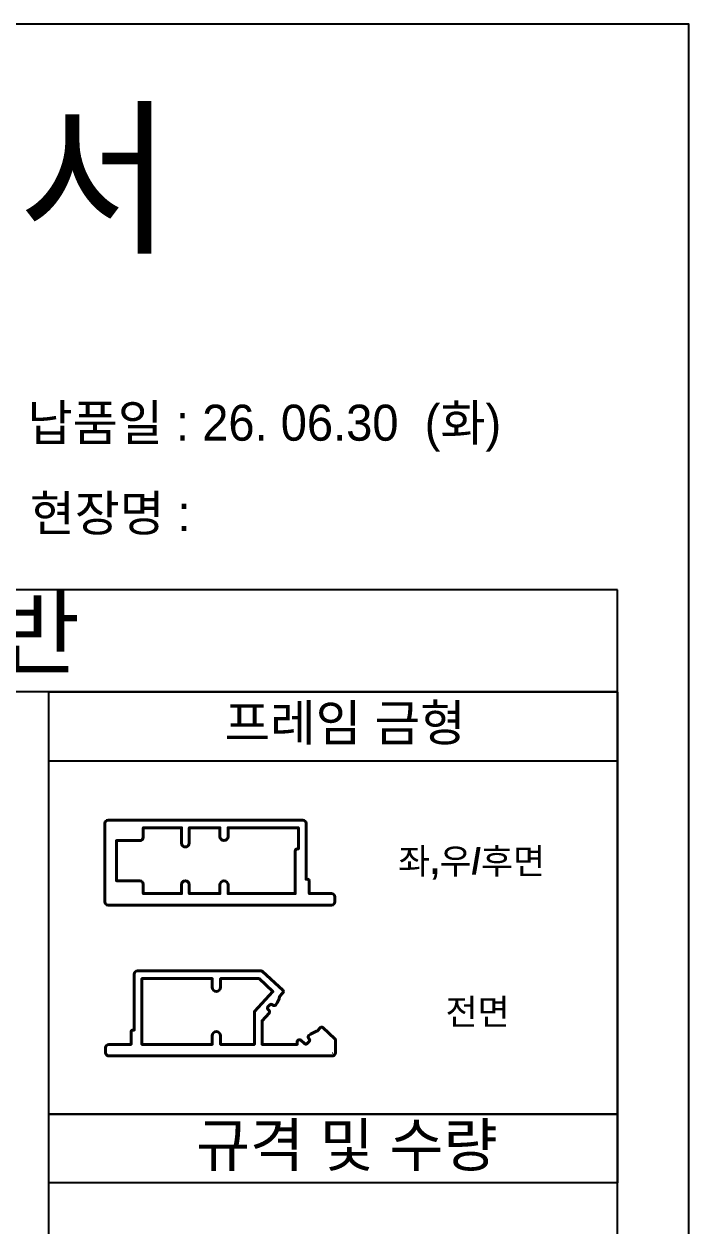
# Model space of a CAD drawing. Header units: millimetres. Extents: x -44117 to 256353, y -2095463 to 65325.
# Drawn here: x 99840 to 101017, y -1018159 to -1016033 of the extents above; entities that cross this region are included whole.
import ezdxf

# ---------------------------------------------------------------- set-up
doc = ezdxf.new("R2010")
doc.units = ezdxf.units.MM
doc.header["$LTSCALE"] = 10
doc.layers.add('1', color=2, linetype='Continuous', lineweight=40)
doc.layers.add('D', color=4, linetype='Continuous', lineweight=5)
doc.dimstyles.get("Standard").update_dxf_attribs({"dimtxt": 0.18, "dimasz": 0.18, "dimexe": 0.18, "dimexo": 0.0625, "dimgap": 0.09, "dimtad": 0, "dimtih": 1, "dimtoh": 1, "dimdec": 4, "dimzin": 0, "dimdsep": 46, "dimtxsty": 'Standard', "dimcen": 0.09, "dimadec": 0, "dimazin": 0, "dimtfac": 1, "dimtdec": 4, "dimtofl": 0, "dimtmove": 0, "dimatfit": 3, "dimfxl": 0, "dimtolj": 1, "dimtzin": 0, "dimarcsym": 0})

# ---------------------------------------------------------------- blocks, each defined once
blk = doc.blocks.new('*D7084')
at = {"layer": 'D', "color": 0, "linetype": 'ByBlock', "lineweight": -2}
for p, q in [((100385.6, -1017852.5), (100385.7, -1017852.5)), ((100385.6, -1017852.6), (100385.6, -1017852.5)), ((100389.7, -1017857), (100389.5, -1017856.9)), ((100389.8, -1017857), (100389.7, -1017857))]:
    blk.add_line(p, q, dxfattribs=at)
at = {"layer": 'D', "color": 0}
blk.add_solid([(100389.6, -1017856.9), (100389.5, -1017856.9), (100389.4, -1017856.7)], dxfattribs=at)
at = {"layer": 'Defpoints', "color": 0}
for p in [(100385.6, -1017852.5), (100389.4, -1017856.7)]:
    blk.add_point(p, dxfattribs=at)
at = {"layer": 'D', "color": 0, "insert": (100390.5, -1017857), "char_height": 0.18, "attachment_point": 5}
blk.add_mtext('\\A1;R5.6506', dxfattribs=at)

msp = doc.modelspace()

# ---------------------------------------------------------------- linework, layer by layer
for p, q in [((100890.36579, -1017033.93896), (98113.88911, -1017033.93896)), ((100890.36579, -1017214.22966), (98113.88911, -1017214.22966)), ((99883.39849, -1017214.22966), (99883.39849, -1020190.52301))]:
    msp.add_line(p, q)
for points in [[(97987.68562, -1020316.7265), (101016.56928, -1020316.7265), (101016.56928, -1016033.01962), (97987.68562, -1016033.01962)], [(100890.47267, -1017215.06939), (99883.39849, -1017215.06939), (99883.39849, -1017961.22767), (100890.47267, -1017961.22767)], [(100890.47267, -1017215.06939), (99883.39849, -1017215.06939), (99883.39849, -1017336.01487), (100890.47267, -1017336.01487)], [(100890.47267, -1017961.22767), (99883.39849, -1017961.22767), (99883.39849, -1018082.17316), (100890.47267, -1018082.17316)]]:
    msp.add_lwpolyline(points, close=True)
msp.add_lwpolyline([(98113.88911, -1017033.93896), (98113.88911, -1020190.52301), (100890.36579, -1020190.52301), (100890.36579, -1017033.93896)])
at = {"layer": '1'}
for points in [[(100390.08958, -1017585.75312), (100390.08958, -1017576.7121, 0.4142135624), (100384.43894, -1017571.06146), (100344.88448, -1017571.06146), (100344.88448, -1017549.02398, 0.4142135624), (100341.49409, -1017545.63359), (100339.23384, -1017545.63359), (100339.23384, -1017446.74743, 0.4142135624), (100333.5832, -1017441.0968), (99988.8943, -1017441.0968, 0.4142135624), (99983.24367, -1017446.74743), (99983.24367, -1017585.75312, 0.4142135624), (99988.8943, -1017591.40376), (100384.43894, -1017591.40376, 0.4142135624)], [(100186.66662, -1017555.80474), (100186.66662, -1017571.06146), (100132.4205, -1017571.06146), (100132.4205, -1017555.23968, 1), (100118.85897, -1017555.23968), (100118.85897, -1017571.06146), (100051.05132, -1017571.06146), (100051.05132, -1017554.10955, 0.4142135624), (100045.40068, -1017548.45891), (100003.58596, -1017548.45891), (100003.58596, -1017477.32984), (100045.40068, -1017477.32984, 0.4142135624), (100051.05132, -1017471.6792), (100051.05132, -1017454.72729), (100118.85897, -1017454.72729), (100118.85897, -1017481.85035, 1), (100132.4205, -1017481.85035), (100132.4205, -1017454.72729), (100186.66662, -1017454.72729), (100186.66662, -1017469.91505, 1), (100201.35828, -1017469.91505), (100201.35828, -1017454.66189), (100325.67231, -1017454.66189), (100325.67231, -1017491.95253), (100323.41205, -1017491.95253, 0.4142135624), (100320.02167, -1017495.34292), (100320.02167, -1017571.06146), (100201.35828, -1017571.06146), (100201.35828, -1017555.80474, 1)], [(100369.12955, -1017808.19125), (100390.21067, -1017827.80586, -0.2082908297), (100391.29158, -1017830.288), (100391.29158, -1017852.54425, -0.4142135624), (100385.64094, -1017858.19489), (99990.09631, -1017858.19489, -0.4142135624), (99984.44567, -1017852.54425), (99984.44567, -1017843.50323, -0.4142135624), (99990.09631, -1017837.85259), (100029.65077, -1017837.85259), (100029.65077, -1017815.81511, -0.4142135624), (100033.04115, -1017812.42472), (100035.30141, -1017812.42472), (100035.30141, -1017713.53857, -0.4142135624), (100040.95205, -1017707.88793), (100259.99359, -1017707.88793, -0.1895674439), (100262.30306, -1017708.79617), (100297.95592, -1017741.96883, -0.405078233), (100298.19963, -1017746.68166), (100292.42051, -1017753.29627, -0.1110445859), (100285.67159, -1017767.93061, -0.4429793595), (100280.66709, -1017768.3495), (100280.03713, -1017767.76206, 0.4142135624), (100275.24533, -1017767.92939), (100271.85405, -1017771.56609, 0.4142135624), (100272.02138, -1017776.3579), (100273.67443, -1017777.89939, -0.4142135624), (100273.84176, -1017782.69119), (100261.32691, -1017796.11172), (100261.32691, -1017837.85259), (100323.48393, -1017837.85259), (100323.48393, -1017833.00719, -0.4142135624), (100326.87431, -1017829.6168), (100327.79906, -1017829.6168, -0.1898559321), (100330.11129, -1017830.52762), (100336.49017, -1017836.47602, 0.4142135624), (100341.28198, -1017836.30868), (100344.67325, -1017832.67198, 0.4142135624), (100344.50592, -1017827.88018), (100343.87874, -1017827.29532, -0.4447681685), (100343.96275, -1017822.26042, -0.1035172082), (100357.8255, -1017814.49118, 0.1247014273), (100359.24286, -1017813.61703), (100364.38615, -1017808.31315, -0.4081778037)], [(100173.17697, -1017736.70262), (100173.17697, -1017721.44946), (100048.86294, -1017721.44946), (100048.86294, -1017837.84903), (100167.52633, -1017837.84903), (100173.17697, -1017837.84903), (100173.17697, -1017822.59587, -1), (100187.86863, -1017822.59587), (100187.86863, -1017828.81157), (100187.86863, -1017837.84903), (100247.76538, -1017837.84903), (100247.76538, -1017779.64925), (100280.60778, -1017744.35134), (100255.99361, -1017721.44946), (100187.86863, -1017721.44946), (100187.86863, -1017736.70262, -1)]]:
    msp.add_lwpolyline(points, format="xyb", close=True, dxfattribs=at)

# ---------------------------------------------------------------- texts
at = {"attachment_point": 1}
for s, width, gutter_width, heights, insert, char_height in [('{\\fGulim|b0|i0|c129|p50;작 업 지 시 서}', 5165.1929222, 19.52182, [-243.39112], (98413.51081, -1016197.19181), 218.6444157), ('{\\fGulim|b0|i0|c129|p50;납품일 : 26. 06.30  (화)}', 6138.437064, 23.20019, [65.12801], (99846.38575, -1016706.3095), 63.6613339), ('{\\fGulim|b0|i0|c129|p50;현장명 :  }', 6096.3756206, 23.04122, [70.54947], (99850.8275, -1016866.68492), 63.2251174), ('{\\fGulim|b0|i0|c129|p50;영림 조명선반}', 2879.37046, 10.88257, [-136.00456], (98977.65556, -1017048.35622), 121.8847546), ('{\\f굴림|b1|i0|c129|p50;프레임 금형}', 19448.9777018, 250.13109, [-71.72126], (100194.65542, -1017236.64785), 64.3194219), ('{\\f굴림|b1|i0|c129|p50;좌,우/후면}', 13693.2246921, 176.107, [-56.00682], (100501.93782, -1017490.97609), 45.2846576), ('{\\f굴림|b1|i0|c129|p50;전면}', 13693.2246921, 176.107, [-48.87868], (100585.80273, -1017757.3705), 45.2846576), ('{\\f굴림|b1|i0|c129|p50;규격 및 수량}', 23047.5408631, 296.4118, [-85.19319], (100144.33825, -1017977.54219), 76.220176)]:
    msp.add_mtext_dynamic_manual_height_columns(s, width=width, gutter_width=gutter_width, heights=heights, dxfattribs=dict(at, insert=insert, char_height=char_height))

# ---------------------------------------------------------------- dimensions: what is measured, and where the dimension line sits
at = {"layer": 'D'}
dim = msp.add_radius_dim(center=(100385.64094, -1017852.54425), mpoint=(100389.42698, -1017856.73896), dimstyle='Standard', override={"dimfxl": 2, "dimarcsym": 1}, dxfattribs=at)
dim.commit()
dim.dimension.update_dxf_attribs({"geometry": '*D7084', "text_midpoint": (100390.46319, -1017857.00621, 5.56965)})

doc.saveas('drawing.dxf')
